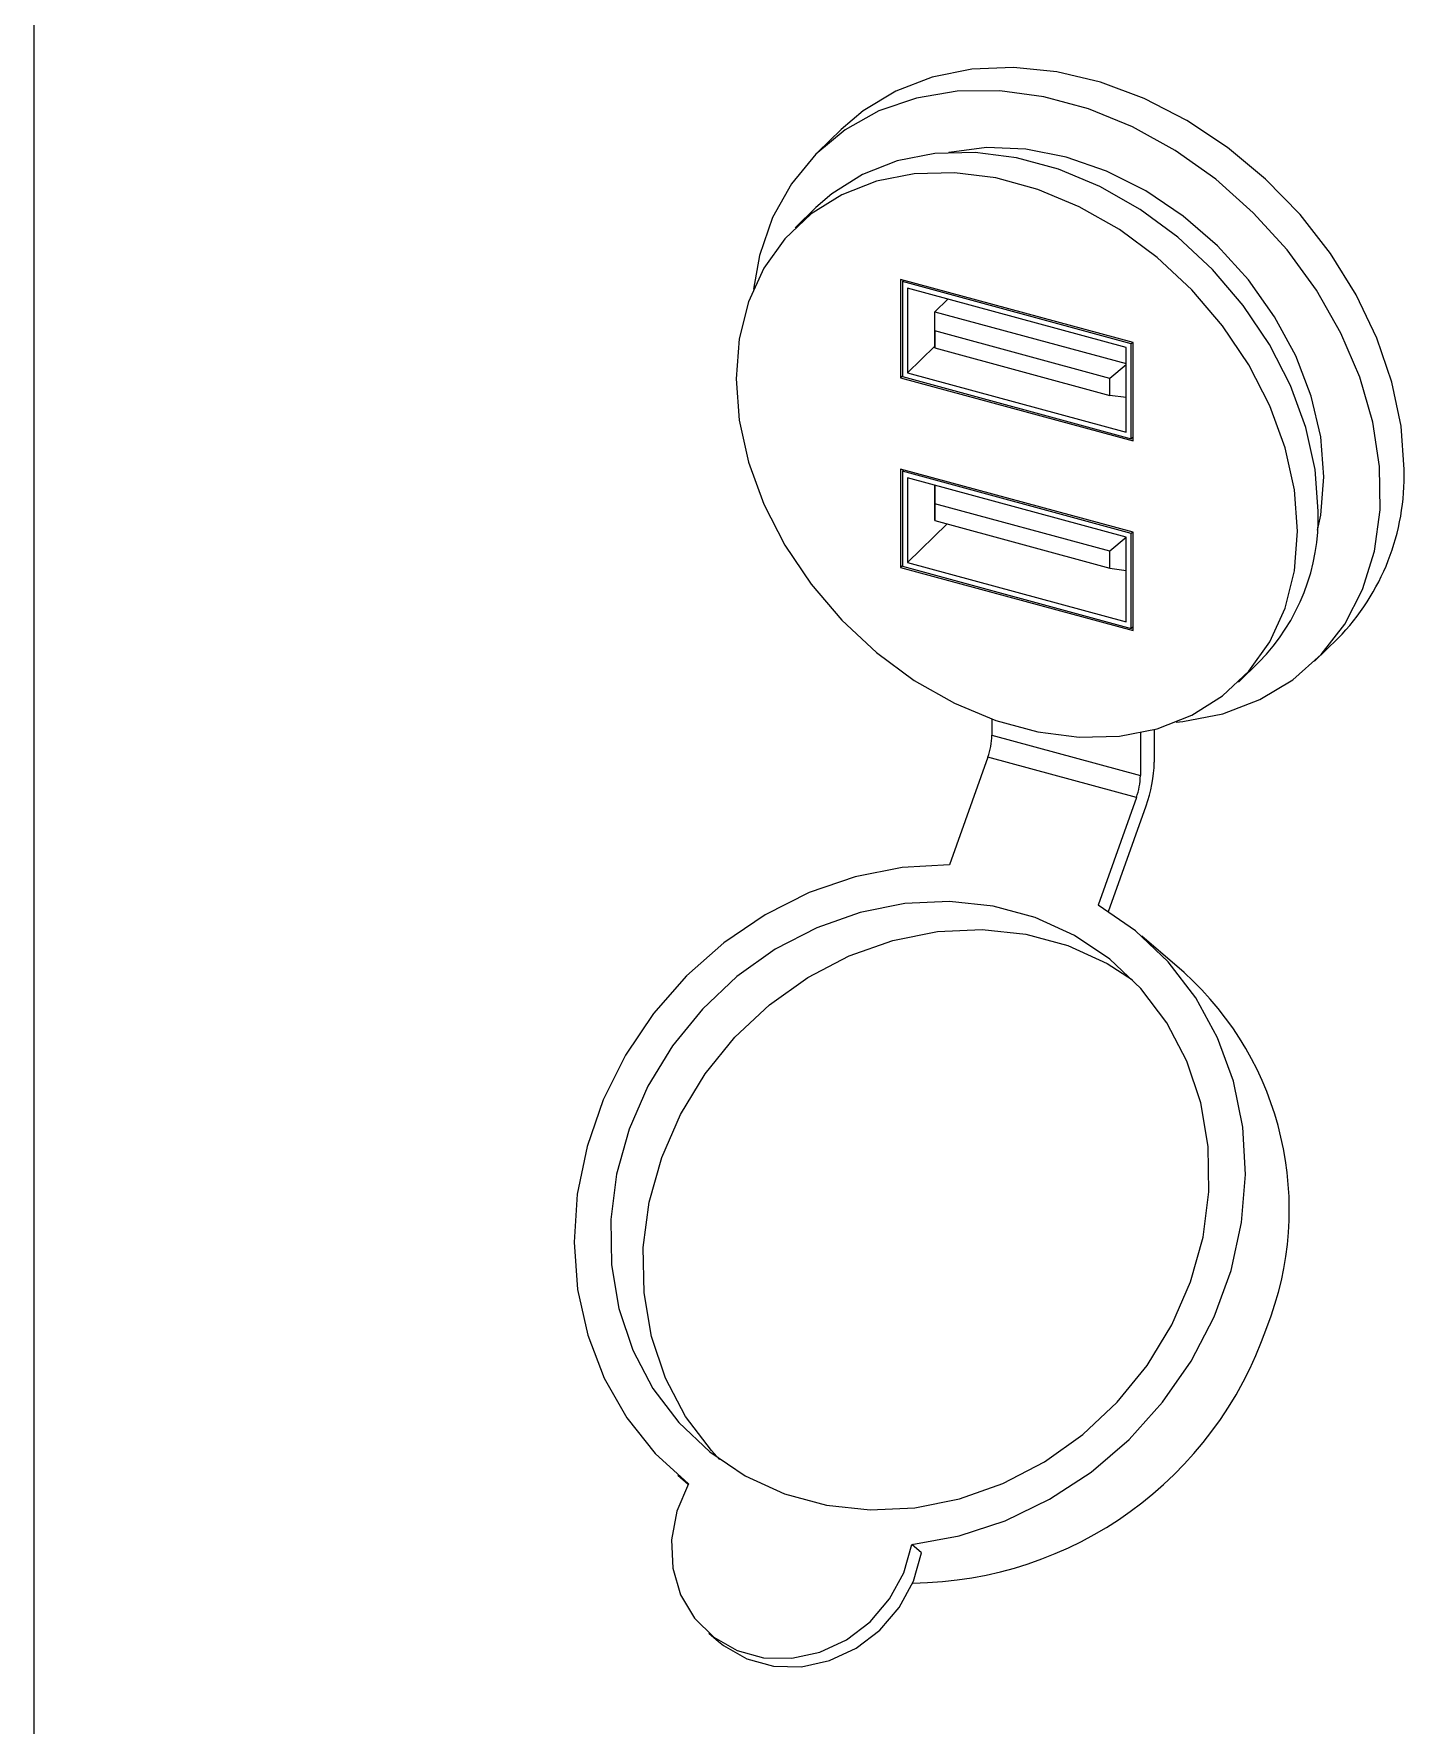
# Model space of a CAD drawing. Header units: millimetres. Extents: x 0 to 279, y 0 to 216.
# Drawn here: x 185.88 to 191.66, y 79.41 to 86.54 of the extents above; entities that cross this region are included whole.
import ezdxf

# ---------------------------------------------------------------- set-up
doc = ezdxf.new("R2010")
doc.units = ezdxf.units.MM

msp = doc.modelspace()

# ---------------------------------------------------------------- linework, layer by layer
at = {"color": 8, "linetype": 'Continuous', "lineweight": 25}
msp.add_line((185.8767, 103.2439), (185.8767, 70.086), dxfattribs=at)
at = {"color": 7, "linetype": 'Continuous', "lineweight": 25}
for p, q in [((189.2819, 86.1391), (189.1832, 86.0427)), ((189.1752, 85.8096), (189.0877, 85.7242)), ((190.5129, 85.2401), (189.5327, 85.5065)), ((189.5327, 85.5065), (189.5327, 85.0922)), ((189.5457, 85.5029), (189.54, 85.4974)), ((190.5055, 85.235), (189.54, 85.4974)), ((189.54, 85.4974), (189.54, 85.0973)), ((190.4834, 85.2195), (189.5621, 85.4699)), ((189.5621, 85.4699), (189.5621, 85.1128)), ((189.6773, 85.3705), (189.7319, 85.4238)), ((189.6773, 85.3705), (190.4834, 85.1514)), ((189.6776, 85.2891), (189.6773, 85.3705)), ((189.6773, 85.2276), (189.6773, 85.3705)), ((190.4146, 85.0888), (189.6776, 85.2891)), ((189.6776, 85.2891), (189.6776, 85.2177)), ((189.6774, 85.2253), (189.5621, 85.1128)), ((189.6776, 85.2177), (189.6773, 85.2276)), ((189.6776, 85.2177), (190.4146, 85.0173)), ((190.4834, 84.8624), (190.4834, 85.2195)), ((190.5112, 85.2405), (190.5055, 85.235)), ((190.5055, 84.8349), (190.5055, 85.235)), ((190.5129, 84.8258), (190.5129, 85.2401)), ((189.5621, 85.1128), (190.4834, 84.8624)), ((190.4834, 85.1463), (190.4146, 85.0888)), ((189.54, 85.0994), (189.5327, 85.0922)), ((189.5327, 85.0922), (190.5129, 84.8258)), ((189.54, 85.0973), (190.5055, 84.8349)), ((190.4146, 85.0173), (190.4146, 85.0888)), ((190.4834, 85.0079), (190.4146, 85.0173)), ((190.5129, 84.8421), (190.5055, 84.8349)), ((190.5129, 84.4401), (189.5327, 84.7065)), ((189.5327, 84.7065), (189.5327, 84.2922)), ((189.5457, 84.7029), (189.54, 84.6973)), ((190.5055, 84.4349), (189.54, 84.6973)), ((189.54, 84.6973), (189.54, 84.2973)), ((189.5621, 84.6699), (189.5621, 84.3127)), ((190.4834, 84.4195), (189.5621, 84.6699)), ((189.6773, 84.6386), (189.6776, 84.5605)), ((189.6773, 84.4991), (189.6773, 84.6386)), ((190.4146, 84.3602), (189.6776, 84.5605)), ((189.6776, 84.5605), (189.6776, 84.4891)), ((189.7286, 84.4752), (189.5621, 84.3127)), ((189.6776, 84.4891), (189.6773, 84.4991)), ((189.6776, 84.4891), (190.4146, 84.2888)), ((190.4834, 84.4177), (190.4146, 84.3602)), ((190.4834, 84.0624), (190.4834, 84.4195)), ((190.5112, 84.4405), (190.5055, 84.4349)), ((190.5055, 84.0349), (190.5055, 84.4349)), ((190.5129, 84.0258), (190.5129, 84.4401)), ((190.4146, 84.2888), (190.4146, 84.3602)), ((189.54, 84.2994), (189.5327, 84.2922)), ((189.5327, 84.2922), (190.5129, 84.0258)), ((189.54, 84.2973), (190.5055, 84.0349)), ((189.5621, 84.3127), (190.4834, 84.0624)), ((190.4146, 84.2888), (190.4834, 84.2794)), ((190.5129, 84.0421), (190.5055, 84.0349)), ((191.2786, 83.8958), (191.3774, 83.9922)), ((190.9579, 83.8081), (191.0454, 83.8935)), ((189.9176, 83.6517), (189.9176, 83.5839)), ((189.9176, 83.5839), (190.5441, 83.4136)), ((190.5441, 83.5941), (190.5441, 83.4136)), ((190.6024, 83.608), (190.6024, 83.4706)), ((189.9006, 83.4914), (189.7394, 83.038)), ((190.527, 83.3212), (189.9006, 83.4914)), ((190.527, 83.3212), (190.3658, 82.8678)), ((190.4101, 82.8408), (190.5683, 83.2857)), ((190.7288, 82.583), (190.5501, 82.7369)), ((188.5931, 80.4631), (188.637, 80.4253)), ((189.6213, 80.1349), (189.58, 80.1704)), ((188.7232, 79.7971), (188.7645, 79.7616))]:
    msp.add_line(p, q, dxfattribs=at)
at = {"color": 7, "linetype": 'Continuous', "lineweight": 25, "flags": 128}
for points in [[(191.6563, 84.7051), (191.6434, 84.8876), (191.6049, 85.0735), (191.5416, 85.2593), (191.4547, 85.4413), (191.3459, 85.6159), (191.2173, 85.7799), (191.0715, 85.93), (190.9112, 86.0632), (190.7396, 86.1771), (190.56, 86.2693), (190.376, 86.3381), (190.191, 86.3821), (190.0087, 86.4005), (189.8327, 86.3929), (189.6663, 86.3594), (189.5129, 86.3008), (189.3754, 86.2182), (189.2819, 86.1391)], [(190.6944, 83.6386), (190.7229, 83.6415), (190.8919, 83.6748), (191.0476, 83.7341), (191.187, 83.8181), (191.3072, 83.9251), (191.4059, 84.0531), (191.4811, 84.1994), (191.5312, 84.3611), (191.5553, 84.535), (191.5528, 84.7176), (191.5239, 84.9052), (191.4691, 85.0941), (191.3896, 85.2805), (191.2868, 85.4607), (191.1628, 85.631), (191.0202, 85.7881), (190.8618, 85.9288), (190.6908, 86.0503), (190.5106, 86.1501), (190.3247, 86.2263), (190.137, 86.2773), (189.9512, 86.3021), (189.7709, 86.3003), (189.5999, 86.2718), (189.4415, 86.2172), (189.2989, 86.1376), (189.175, 86.0346), (189.0722, 85.9103), (188.9926, 85.7672), (188.9378, 85.608), (188.9118, 85.465)], [(191.2943, 84.5298), (191.2811, 84.7044), (191.2417, 84.8823), (191.177, 85.0595), (191.0886, 85.2321), (190.9782, 85.3962), (190.8485, 85.5481), (190.7023, 85.6844), (190.5428, 85.8022), (190.3737, 85.8987), (190.1988, 85.9718), (190.0218, 86.0199), (189.8468, 86.0419), (189.6777, 86.0373), (189.5183, 86.0062), (189.3721, 85.9494), (189.2423, 85.868), (189.1752, 85.8096)], [(191.3179, 84.6738), (191.3045, 84.8422), (191.2647, 85.0138), (191.1994, 85.1843), (191.1103, 85.3495), (190.9995, 85.5053), (190.8698, 85.6479), (190.7244, 85.7739), (190.5668, 85.88), (190.4009, 85.9636), (190.2308, 86.0228), (190.0608, 86.0561), (189.8949, 86.0626), (189.7373, 86.0421), (189.7368, 86.042)], [(191.2068, 84.4444), (191.1936, 84.619), (191.1542, 84.7969), (191.0895, 84.9741), (191.001, 85.1467), (190.8907, 85.3108), (190.761, 85.4627), (190.6148, 85.599), (190.4553, 85.7168), (190.2862, 85.8133), (190.1112, 85.8864), (189.9343, 85.9345), (189.7593, 85.9565), (189.5902, 85.9519), (189.4308, 85.9208), (189.2845, 85.864), (189.1548, 85.7826), (189.0445, 85.6784), (188.956, 85.554), (188.8914, 85.4119), (188.852, 85.2554), (188.8388, 85.0879), (188.852, 84.9133), (188.8914, 84.7354), (188.956, 84.5582), (189.0445, 84.3856), (189.1548, 84.2215), (189.2845, 84.0696), (189.4308, 83.9332), (189.5902, 83.8155), (189.7593, 83.719), (189.9343, 83.6459), (190.1112, 83.5978), (190.2862, 83.5758), (190.4553, 83.5804), (190.6148, 83.6115), (190.761, 83.6683), (190.8907, 83.7497), (191.001, 83.8538), (191.0895, 83.9783), (191.1542, 84.1204), (191.1936, 84.2769), (191.2068, 84.4444)], [(191.2913, 84.4493), (191.3045, 84.5126), (191.3179, 84.6738)], [(189.7394, 83.038), (189.5399, 83.0268), (189.3411, 82.9872), (189.1469, 82.92), (188.9612, 82.8265), (188.7875, 82.7087), (188.6295, 82.5688), (188.4902, 82.4097), (188.3724, 82.2344), (188.2784, 82.0466), (188.2101, 81.8499), (188.1689, 81.6482), (188.1556, 81.4455), (188.1705, 81.2459), (188.2132, 81.0534), (188.2829, 80.8717), (188.3782, 80.7045), (188.4973, 80.5551), (188.6377, 80.4265)], [(190.7556, 81.2782), (190.8082, 81.467), (190.8332, 81.6587), (190.83, 81.8492), (190.7987, 82.0341), (190.74, 82.2093), (190.6552, 82.3709), (190.5462, 82.5152), (190.4154, 82.6391), (190.2658, 82.7398), (190.1006, 82.8151), (189.9237, 82.8632), (189.7388, 82.8831), (189.5503, 82.8743), (189.3622, 82.837), (189.1788, 82.7721), (189.0041, 82.6811), (188.8422, 82.5658), (188.6965, 82.4291), (188.5704, 82.2737), (188.4666, 82.1034), (188.3876, 81.9218), (188.3349, 81.733), (188.3099, 81.5412), (188.3131, 81.3507), (188.3444, 81.1658), (188.4031, 80.9907), (188.488, 80.8291), (188.597, 80.6847), (188.7278, 80.5608), (188.8774, 80.4601), (189.0425, 80.3849), (189.2195, 80.3368), (189.4043, 80.3169), (189.5929, 80.3257), (189.781, 80.3629), (189.9644, 80.4278), (190.139, 80.5189), (190.301, 80.6341), (190.4467, 80.7709), (190.5728, 80.9262), (190.6765, 81.0966), (190.7556, 81.2782)], [(189.58, 80.1704), (189.7791, 80.2067), (189.9741, 80.2708), (190.161, 80.3613), (190.3362, 80.4764), (190.4962, 80.6139), (190.6379, 80.7709), (190.7583, 80.9444), (190.8552, 81.131), (190.9265, 81.3269), (190.9709, 81.5282), (190.9874, 81.731), (190.9759, 81.9311), (190.9364, 82.1247), (190.8697, 82.3078), (190.7773, 82.4769), (190.6609, 82.6285), (190.5228, 82.7597), (190.3658, 82.8678)], [(188.7695, 80.529), (188.7345, 80.5664), (188.6255, 80.7107), (188.5406, 80.8723), (188.4819, 81.0475), (188.4506, 81.2324), (188.4475, 81.4229), (188.4724, 81.6146), (188.5251, 81.8034), (188.6041, 81.985), (188.7079, 82.1554), (188.834, 82.3107), (188.9797, 82.4475), (189.1416, 82.5627), (189.3163, 82.6538), (189.4997, 82.7187), (189.6878, 82.7559), (189.8763, 82.7647), (190.0612, 82.7448), (190.2381, 82.6967), (190.4033, 82.6215), (190.5111, 82.5526)], [(188.6377, 80.4265), (188.5889, 80.3115), (188.5666, 80.1909), (188.572, 80.0711), (188.6048, 79.9588), (188.6633, 79.8601), (188.7442, 79.7802), (188.8432, 79.7235), (188.9549, 79.6931), (189.0732, 79.6908), (189.1916, 79.7165), (189.3039, 79.7688), (189.4037, 79.8451), (189.4858, 79.941), (189.5457, 80.0515), (189.58, 80.1704)], [(188.7645, 79.7616), (188.7855, 79.7447), (188.8845, 79.688), (188.9961, 79.6576), (189.1144, 79.6553), (189.2329, 79.681), (189.3451, 79.7333), (189.445, 79.8096), (189.5271, 79.9055), (189.5869, 80.016), (189.6213, 80.1349)]]:
    msp.add_lwpolyline(points, dxfattribs=at)
at = {"color": 7, "linetype": 'Continuous', "lineweight": 25}
for centre, radius, start, end in [((190.6757, 84.6778), 0.981, 315.66776, 1.598), ((190.4224, 84.504), 0.8723, 315.57607, 1.68968), ((189.6324, 83.5888), 0.2853, 340.04411, 359.01144), ((190.032, 83.4804), 0.5705, 340.04411, 359.01144), ((190.2589, 83.4185), 0.2853, 340.04411, 359.01144), ((189.823, 81.5832), 1.3491, 338.3533, 47.82324), ((189.5669, 81.6047), 1.5968, 270.5979, 341.02705)]:
    msp.add_arc(centre, radius, start, end, dxfattribs=at)

doc.saveas('drawing.dxf')
